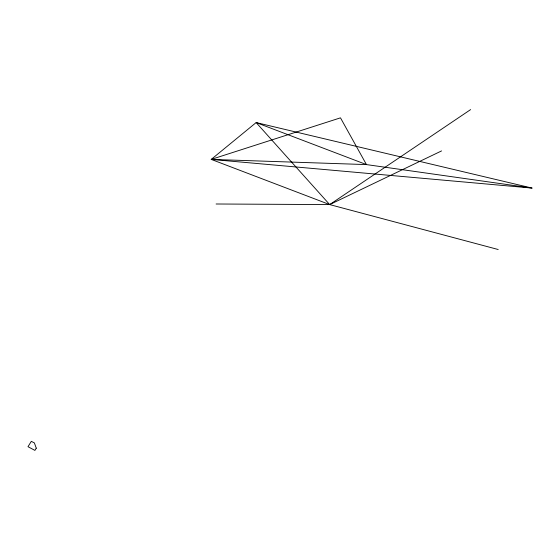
<?xml version="1.0" encoding="UTF-8"?>
<svg xmlns="http://www.w3.org/2000/svg" width="560" height="560" viewBox="0 0 560 560"><rect width="100%" height="100%" fill="white"/><g stroke="black" fill="none" stroke-linecap="round" stroke-linejoin="round"><path stroke-width="0.84" d="M498.204 249.515L329.679 204.589L211.239 159.397L256.144 122.57L532 188.069L211.239 159.397L340.48 117.838L366.457 164.591L532 188.069M470.617 109.599L329.679 204.589L216.104 203.994M441.574 150.913L329.679 204.589L256.144 122.57L366.457 164.591L211.239 159.397M36.274 448.175L34.902 450.401L28 446.691L31.311 441.35L34.37 442.89L36.274 448.175"/></g></svg>
